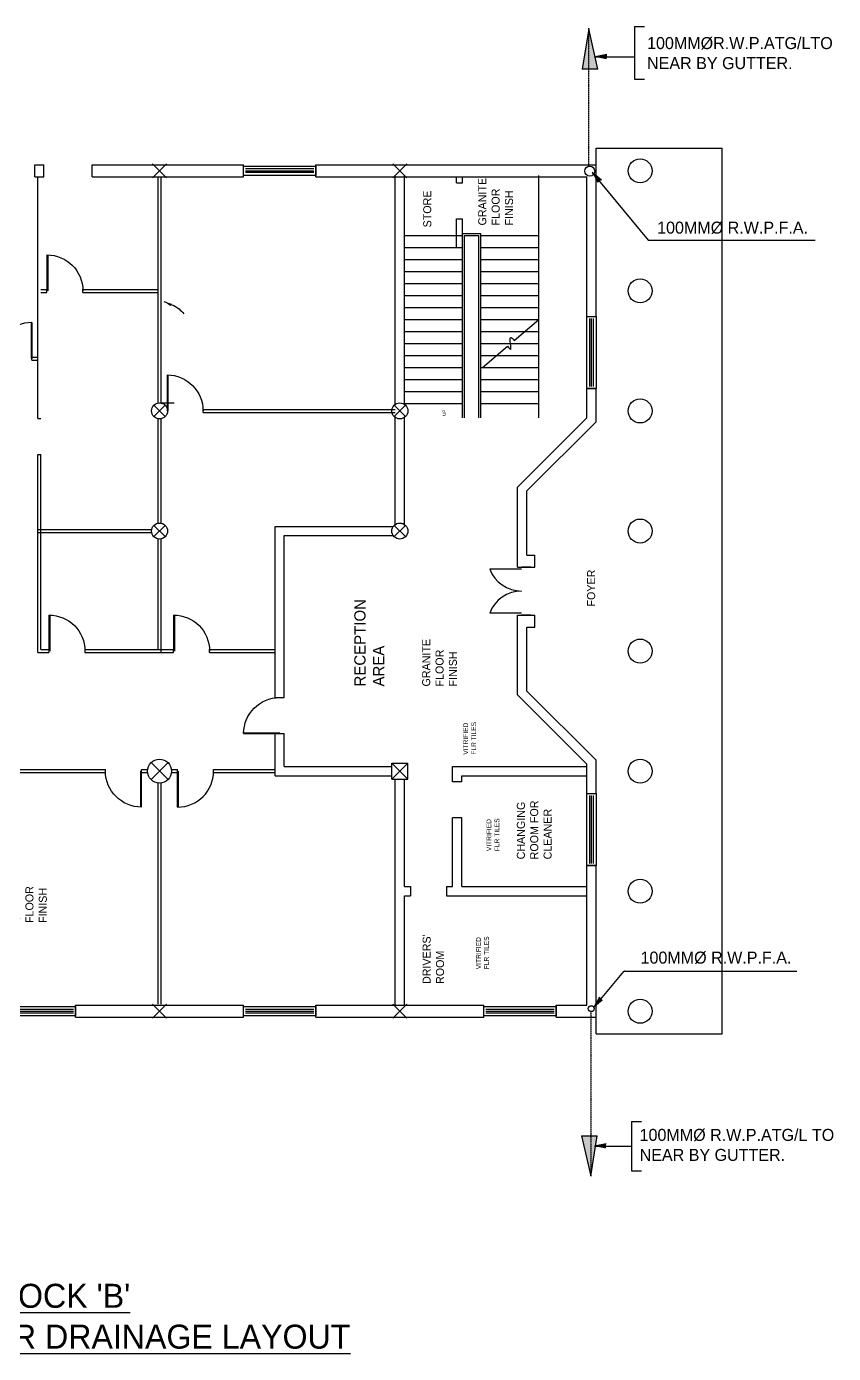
# Model space of a CAD drawing. Extents: x -2017610 to 288295, y -481381 to 250994.
# Drawn here: x 42942 to 63089, y -89833 to -56676 of the extents above; entities that cross this region are included whole.
import ezdxf

# ---------------------------------------------------------------- set-up
doc = ezdxf.new("R2010")
doc.units = 0
doc.header["$LTSCALE"] = 7
doc.header["$MEASUREMENT"] = 0
doc.linetypes.add('HIDDEN', pattern=[0.375, 0.25, -0.125])
for name, color, linetype in [('DOOR-WINDOW', 8, 'CONTINUOUS'), ('DRAINAGE', 6, 'CONTINUOUS'), ('HANDRAILS', 8, 'CONTINUOUS'), ('LAYER1', 8, 'CONTINUOUS'), ('LAYER2', 8, 'CONTINUOUS'), ('LAYER5', 8, 'CONTINUOUS'), ('SUPERVISOR_S_SEAT', 8, 'CONTINUOUS'), ('TEXT', 8, 'CONTINUOUS'), ('TEXT3', 8, 'CONTINUOUS'), ('WALLS', 8, 'CONTINUOUS'), ('WIN_DOORS', 8, 'CONTINUOUS'), ('WINDOWS_DOORS', 8, 'CONTINUOUS')]:
    doc.layers.add(name, color=color, linetype=linetype)
doc.styles.add('LUCY', font='lsansi.ttf')
doc.styles.add('STYLUS', font='stylu.ttf')
doc.dimstyles.new('DIM100S', dxfattribs={"dimscale": 0, "dimtxt": 200, "dimasz": 200, "dimexe": 100, "dimexo": 200, "dimgap": 100, "dimtad": 1, "dimdec": 0, "dimtxsty": 'STYLUS', "dimblk1": 'ARCHTICK', "dimblk2": 'ARCHTICK', "dimsah": 1, "dimcen": 100, "dimclrd": 256, "dimclre": 256, "dimclrt": 10, "dimazin": 3, "dimtfac": 1, "dimtdec": 0, "dimtmove": 0, "dimatfit": 3, "dimtolj": 1, "dimtzin": 0})

# ---------------------------------------------------------------- blocks, each defined once
blk = doc.blocks.new('600_DIAM_COLUMN')
at = {"layer": 'LAYER1'}
for p, q in [((86296, -121048), (85872, -121472)), ((86296, -121472), (85872, -121048))]:
    blk.add_line(p, q, dxfattribs=at)
at = {"layer": 'LAYER2'}
blk.add_circle((86084, -121260), 300, dxfattribs=at)
blk = doc.blocks.new('W1800')
at = {"layer": 'WINDOWS_DOORS'}
for p, q in [((0, -1800), (0, 0)), ((0, 0), (230, 0)), ((230, 0), (230, -1800)), ((69, -1750), (69, -50)), ((114, -50), (114, -1750)), ((161, -1750), (161, -50)), ((230, -1800), (0, -1800))]:
    blk.add_line(p, q, dxfattribs=at)
blk = doc.blocks.new('1200_DOOR')
at = {"layer": 'LAYER2'}
for p, q in [((50, 115), (50, 910)), ((1150, 115), (1150, 910))]:
    blk.add_line(p, q, dxfattribs=at)
for centre, start, end in [((-250, 115), 0, 69.3327), ((1450, 115), 110.6673, 180)]:
    blk.add_arc(centre, 850, start, end, dxfattribs=at)
blk = doc.blocks.new('900_DOOR_2')
at = {"layer": 'LAYER5'}
for p, q in [((900, 20), (0, 20)), ((900, 0), (0, 0))]:
    blk.add_line(p, q, dxfattribs=at)
blk.add_arc((0, 0), 900, 0, 90, dxfattribs=at)

msp = doc.modelspace()

# ---------------------------------------------------------------- linework, layer by layer
at = {"layer": 'DRAINAGE', "color": 6}
for p, q in [((56978.4, -56737.5), (56817.8, -57744.7)), ((57207.8, -57744.7), (56978.4, -56737.5)), ((57207.8, -57744.7), (56817.8, -57744.7)), ((56800, -84396.8), (57190, -84396.8)), ((56800, -84396.8), (57029.4, -85404)), ((57029.4, -85404), (57190, -84396.8))]:
    msp.add_line(p, q, dxfattribs=at)
at = {"layer": 'DRAINAGE', "color": 6, "linetype": 'HIDDEN'}
for p, q in [((56978.4, -60159), (56978.4, -56718.1)), ((57029.4, -81289.1), (57029.4, -85404))]:
    msp.add_line(p, q, dxfattribs=at)
at = {"layer": 'HANDRAILS', "linetype": 'CONTINUOUS'}
for p, q in [((53827.6, -66456.5), (53827.6, -61846.8)), ((53827.6, -61846.8), (54282.6, -61846.8)), ((53877.6, -66456.5), (53877.6, -61896.8)), ((53877.6, -61896.8), (54232.6, -61896.8)), ((54232.6, -66456.5), (54232.6, -61896.8)), ((54282.6, -63696.8), (54282.6, -61846.8)), ((54282.6, -66456.5), (54282.6, -63696.8))]:
    msp.add_line(p, q, dxfattribs=at)
at = {"layer": 'HANDRAILS'}
for p, q in [((55117, -64520.7), (55732.6, -63996.8)), ((54322.6, -65196.8), (54952.9, -64660.4))]:
    msp.add_line(p, q, dxfattribs=at)
msp.add_spline([(54952.9, -64660.4), (55027.6, -64748.2), (55027.6, -64445.4), (55117, -64520.7)], degree=3, dxfattribs=at)
at = {"layer": 'LAYER1'}
for p, q in [((57162.6, -59716.8), (60312.6, -59716.8)), ((57162.6, -60166.8), (57162.6, -59716.8)), ((60312.6, -81846.8), (60312.6, -59716.8)), ((46087.6, -60106.8), (46437.6, -60456.8)), ((46437.6, -60106.8), (46087.6, -60456.8)), ((52087.6, -60106.8), (52437.6, -60456.8)), ((52437.6, -60106.8), (52087.6, -60456.8)), ((52377.6, -61896.8), (53827.6, -61896.8)), ((54282.6, -61896.8), (55732.6, -61896.8)), ((52377.6, -62196.8), (53827.6, -62196.8)), ((54282.6, -62196.8), (55732.6, -62196.8)), ((52377.6, -62496.8), (53827.6, -62496.8)), ((54282.6, -62496.8), (55732.6, -62496.8)), ((52377.6, -62796.8), (53827.6, -62796.8)), ((54282.6, -62796.8), (55732.6, -62796.8)), ((52377.6, -63096.8), (53827.6, -63096.8)), ((54282.6, -63096.8), (55732.6, -63096.8)), ((52377.6, -63396.8), (53827.6, -63396.8)), ((54282.6, -63396.8), (55732.6, -63396.8)), ((52377.6, -63696.8), (53827.6, -63696.8)), ((54282.6, -63696.8), (55732.6, -63696.8)), ((52377.6, -63996.8), (53827.6, -63996.8)), ((52377.6, -64296.8), (53827.6, -64296.8)), ((54282.6, -63996.8), (55732.6, -63996.8)), ((54282.6, -64296.8), (55380.1, -64296.8)), ((55380.1, -64296.8), (55732.6, -64296.8)), ((52377.6, -64596.8), (53827.6, -64596.8)), ((54282.6, -64596.8), (55023.7, -64596.8)), ((55023.7, -64596.8), (55732.6, -64596.8)), ((52377.6, -64896.8), (53827.6, -64896.8)), ((54282.6, -64896.8), (54675.1, -64896.8)), ((54675.1, -64896.8), (55732.6, -64896.8)), ((52377.6, -65196.8), (53827.6, -65196.8)), ((54282.6, -65196.8), (55732.6, -65196.8)), ((52377.6, -65496.8), (53827.6, -65496.8)), ((54282.6, -65496.8), (55732.6, -65496.8)), ((52377.6, -65796.8), (53827.6, -65796.8)), ((54282.6, -65796.8), (55732.6, -65796.8)), ((52121.2, -66140.4), (52404, -66423.2)), ((52404, -66140.4), (52121.2, -66423.2)), ((52377.6, -66096.8), (53827.6, -66096.8)), ((54282.6, -66096.8), (55732.6, -66096.8)), ((52121.2, -69140.4), (52404, -69423.2)), ((52404, -69140.4), (52121.2, -69423.2)), ((52062.6, -75081.8), (52462.6, -75481.8)), ((52062.6, -75481.8), (52462.6, -75081.8)), ((46087.6, -81106.8), (46437.6, -81456.8)), ((46437.6, -81106.8), (46087.6, -81456.8)), ((52087.6, -81106.8), (52437.6, -81456.8)), ((52437.6, -81106.8), (52087.6, -81456.8)), ((57162.6, -81846.8), (57162.6, -81396.8)), ((57162.6, -81846.8), (60312.6, -81846.8))]:
    msp.add_line(p, q, dxfattribs=at)
at = {"layer": 'LAYER2'}
for p, q in [((43225.1, -66469.3), (43225.1, -60421.8)), ((46225.1, -65931.8), (46225.1, -60456.8)), ((46300.1, -65931.8), (46300.1, -60456.8)), ((43300.1, -63244.3), (43450.1, -63244.3)), ((43300.1, -63319.3), (43450.1, -63319.3)), ((43450.1, -63319.3), (43450.1, -63244.3)), ((44350.1, -63319.3), (44350.1, -63244.3)), ((44350.1, -63244.3), (46228.7, -63244.3)), ((44350.1, -63319.3), (46228.7, -63319.3)), ((43075.1, -65009.1), (43075.1, -64934.1)), ((43075.1, -64934.1), (43225.1, -64934.1)), ((43075.1, -65009.1), (43225.1, -65009.1)), ((46225.1, -66085.3), (46225.1, -65931.8)), ((46300.1, -66085.3), (46300.1, -65931.8)), ((46121.2, -66140.4), (46404, -66423.2)), ((46404, -66140.4), (46121.2, -66423.2)), ((46262.6, -66081.8), (46628.3, -66081.8)), ((47350.1, -66319.3), (47350.1, -66244.3)), ((47350.1, -66244.3), (52147.6, -66244.3)), ((43225.1, -66469.3), (43300.1, -66469.3)), ((46225.1, -69085.3), (46225.1, -66478.2)), ((46300.1, -69085.3), (46300.1, -66478.2)), ((47350.1, -66319.3), (52147.6, -66319.3)), ((43225.1, -72319.3), (43225.1, -67369.3)), ((43225.1, -67369.3), (43300.1, -67369.3)), ((43300.1, -72244.3), (43300.1, -67369.3)), ((43225.1, -69244.3), (46066.2, -69244.3)), ((46121.2, -69140.4), (46404, -69423.2)), ((46404, -69140.4), (46121.2, -69423.2)), ((43225.1, -69319.3), (46066.2, -69319.3)), ((46225.1, -72244.3), (46225.1, -69478.2)), ((46300.1, -72319.3), (46300.1, -69478.2)), ((55532.6, -70181.8), (55302.6, -70181.8)), ((55532.6, -71381.8), (55302.6, -71381.8)), ((43300.1, -72244.3), (43500.7, -72244.3)), ((43500.7, -72244.3), (43500.7, -72319.3)), ((44400.7, -72244.3), (44400.7, -72319.3)), ((44400.7, -72244.3), (46612.6, -72244.3)), ((46459.1, -72244.3), (46612.6, -72244.3)), ((46612.6, -72319.3), (46612.6, -72244.3)), ((47512.6, -72319.3), (47512.6, -72244.3)), ((47512.6, -72244.3), (49147.6, -72244.3)), ((43225.1, -72319.3), (43500.7, -72319.3)), ((44400.7, -72319.3), (46612.6, -72319.3)), ((46459.1, -72319.3), (46612.6, -72319.3)), ((47512.6, -72319.3), (49147.6, -72319.3)), ((40560.3, -75244.3), (44912.6, -75244.3)), ((44912.6, -75319.3), (44912.6, -75244.3)), ((45812.6, -75319.3), (45812.6, -75244.3)), ((45812.6, -75244.3), (45965, -75244.3)), ((46560.3, -75244.3), (46712.6, -75244.3)), ((46712.6, -75319.3), (46712.6, -75244.3)), ((47612.6, -75319.3), (47612.6, -75244.3)), ((47612.6, -75244.3), (49147.6, -75244.3)), ((52062.6, -75081.8), (52462.6, -75081.8)), ((52062.6, -75481.8), (52062.6, -75081.8)), ((52462.6, -75481.8), (52462.6, -75081.8)), ((40560.3, -75319.3), (44912.6, -75319.3)), ((45812.6, -75319.3), (45965, -75319.3)), ((46225.1, -81106.8), (46225.1, -75579.4)), ((46300.1, -81106.8), (46300.1, -75579.4)), ((46560.3, -75319.3), (46712.6, -75319.3)), ((47612.6, -75319.3), (49147.6, -75319.3)), ((52062.6, -75481.8), (52462.6, -75481.8))]:
    msp.add_line(p, q, dxfattribs=at)
for centre in [(46262.6, -66281.8), (52262.6, -66281.8), (46262.6, -69281.8), (52262.6, -69281.8)]:
    msp.add_circle(centre, 200, dxfattribs=at)
at = {"layer": 'TEXT3', "color": 1}
for p, q in [((58120.7, -56676.5), (58120.7, -57989.3)), ((58120.7, -56676.5), (58370.2, -56676.5)), ((57434.2, -57377.8), (57141.1, -57435.9)), ((57141.1, -57435.9), (58120.7, -57435.9)), ((58120.7, -57989.3), (58370.2, -57989.3)), ((57062, -60325.2), (58465.5, -62015.2)), ((57294, -60513.5), (57062, -60325.2)), ((58465.5, -62015.2), (62630, -62015.2)), ((57107.2, -81192.1), (57851.6, -80289.7)), ((57874.7, -80278.8), (62176, -80278.8)), ((57248.8, -80929), (57107.2, -81192.1)), ((58045.3, -84034.9), (58045.3, -85269.5)), ((58045.3, -84034.9), (58294.9, -84034.9)), ((57412.3, -84594), (57119.2, -84652.2)), ((57119.2, -84652.2), (58045.3, -84652.2)), ((58045.3, -85269.5), (58294.9, -85269.5))]:
    msp.add_line(p, q, dxfattribs=at)
at = {"layer": 'TEXT3', "color": 6}
for centre, radius in [((57004.9, -60289.9), 123.4), ((57041, -81217.2), 72.8)]:
    msp.add_circle(centre, radius, dxfattribs=at)
at = {"layer": 'TEXT3', "color": 1}
msp.add_arc((57874.7, -80308.8), 30, 90, 140.47969, dxfattribs=at)
at = {"layer": 'TEXT3', "color": 6}
for points in [[(56978.4, -56737.5), (57207.8, -57744.7), (56817.8, -57744.7)], [(57029.4, -85404), (56800, -84396.8), (57190, -84396.8)]]:
    msp.add_solid(points, dxfattribs=at)
at = {"layer": 'TEXT3', "color": 1}
for points in [[(57427.4, -57494.1), (57141.1, -57435.9), (57434.2, -57377.8)], [(57200.1, -60582.6), (57062, -60325.2), (57294, -60513.5)], [(57334.2, -81008.2), (57107.2, -81192.1), (57248.8, -80929)], [(57405.5, -84710.4), (57119.2, -84652.2), (57412.3, -84594)]]:
    msp.add_solid(points, dxfattribs=at)
at = {"layer": 'WALLS'}
for p, q in [((43147.6, -60431.8), (43147.6, -60131.8)), ((43147.6, -60131.8), (43262.6, -60131.8)), ((43262.6, -60131.8), (43377.6, -60131.8)), ((43377.6, -60431.8), (43377.6, -60131.8)), ((44577.6, -60431.8), (44577.6, -60131.8)), ((44577.6, -60131.8), (48362.6, -60131.8)), ((48362.6, -60431.8), (48362.6, -60131.8)), ((50162.6, -60431.8), (50162.6, -60131.8)), ((50162.6, -60131.8), (57162.6, -60131.8)), ((57162.6, -63921.8), (57162.6, -60131.8)), ((43147.6, -60431.8), (43262.6, -60431.8)), ((43262.6, -60431.8), (43377.6, -60431.8)), ((44577.6, -60431.8), (48362.6, -60431.8)), ((50162.6, -60431.8), (56932.6, -60431.8)), ((52147.6, -66118.2), (52147.6, -60396.8)), ((52377.6, -66118.2), (52377.6, -60396.8)), ((53677.6, -60581.8), (53677.6, -60431.8)), ((53677.6, -60581.8), (53827.6, -60581.8)), ((53827.6, -60581.8), (53827.6, -60431.8)), ((55732.6, -66456.5), (55732.6, -60396.8)), ((56932.6, -63921.8), (56932.6, -60431.8)), ((53677.6, -62196.8), (53677.6, -61481.8)), ((53677.6, -61481.8), (53827.6, -61481.8)), ((53827.6, -61846.8), (53827.6, -61481.8)), ((56932.6, -63921.8), (57162.6, -63921.8)), ((56932.6, -66456.5), (56932.6, -65721.8)), ((56932.6, -65721.8), (57162.6, -65721.8)), ((57162.6, -66551.8), (57162.6, -65721.8)), ((52147.6, -66456.5), (52147.6, -66445.4)), ((52147.6, -69118.2), (52147.6, -66456.5)), ((52377.6, -66456.5), (52377.6, -66445.4)), ((52377.6, -69118.2), (52377.6, -66456.5)), ((55202.6, -68186.5), (56932.6, -66456.5)), ((55432.6, -68281.8), (57162.6, -66551.8)), ((55202.6, -70181.8), (55202.6, -68186.5)), ((55432.6, -69881.8), (55432.6, -68281.8)), ((49147.6, -73444.3), (49147.6, -69166.8)), ((49147.6, -69166.8), (52099, -69166.8)), ((49377.6, -73444.3), (49377.6, -69396.8)), ((49377.6, -69396.8), (52099, -69396.8)), ((55432.6, -69881.8), (55632.6, -69881.8)), ((55632.6, -70181.8), (55632.6, -69881.8)), ((55202.6, -70181.8), (55632.6, -70181.8)), ((55202.6, -71381.8), (55632.6, -71381.8)), ((55202.6, -73377.1), (55202.6, -71381.8)), ((55632.6, -71681.8), (55632.6, -71381.8)), ((55432.6, -73281.8), (55432.6, -71681.8)), ((55432.6, -71681.8), (55632.6, -71681.8)), ((49147.6, -73444.3), (49377.6, -73444.3)), ((55202.6, -73377.1), (56932.6, -75107.1)), ((55432.6, -73281.8), (57162.6, -75011.8)), ((49147.6, -75396.8), (49147.6, -74344.3)), ((49147.6, -74344.3), (49377.6, -74344.3)), ((49377.6, -75166.8), (49377.6, -74344.3)), ((49377.6, -75166.8), (52062.6, -75166.8)), ((53577.6, -75166.8), (56932.6, -75166.8)), ((53577.6, -75546.8), (53577.6, -75166.8)), ((56932.6, -75841.8), (56932.6, -75107.1)), ((57162.6, -75841.8), (57162.6, -75011.8)), ((49147.6, -75396.8), (52062.6, -75396.8)), ((52147.6, -81131.8), (52147.6, -75481.8)), ((52377.6, -78166.8), (52377.6, -75481.8)), ((53807.6, -75546.8), (53577.6, -75546.8)), ((53807.6, -75396.8), (56932.6, -75396.8)), ((53807.6, -75546.8), (53807.6, -75396.8)), ((56932.6, -75841.8), (57162.6, -75841.8)), ((53577.6, -78166.8), (53577.6, -76446.8)), ((53807.6, -76446.8), (53577.6, -76446.8)), ((53807.6, -77566.8), (53807.6, -76446.8)), ((53807.6, -78166.8), (53807.6, -77566.8)), ((56932.6, -81131.8), (56932.6, -77641.8)), ((56932.6, -77641.8), (57162.6, -77641.8)), ((57162.6, -81431.8), (57162.6, -77641.8)), ((52377.6, -78166.8), (52527.6, -78166.8)), ((52527.6, -78166.8), (52527.6, -78396.8)), ((53427.6, -78166.8), (53427.6, -78396.8)), ((53427.6, -78166.8), (53577.6, -78166.8)), ((53807.6, -78166.8), (56932.6, -78166.8)), ((52377.6, -81131.8), (52377.6, -78396.8)), ((52377.6, -78396.8), (52527.6, -78396.8)), ((53427.6, -78396.8), (56932.6, -78396.8)), ((44162.6, -81431.8), (44162.6, -81131.8)), ((44162.6, -81131.8), (48362.6, -81131.8)), ((48362.6, -81431.8), (48362.6, -81131.8)), ((50162.6, -81431.8), (50162.6, -81131.8)), ((50162.6, -81131.8), (54362.6, -81131.8)), ((54362.6, -81431.8), (54362.6, -81131.8)), ((56162.6, -81431.8), (56162.6, -81131.8)), ((56162.6, -81131.8), (56932.6, -81131.8)), ((44162.6, -81431.8), (48362.6, -81431.8)), ((50162.6, -81431.8), (54362.6, -81431.8)), ((56162.6, -81431.8), (57162.6, -81431.8))]:
    msp.add_line(p, q, dxfattribs=at)
for centre in [(58262.6, -60281.8), (58262.6, -63281.8), (58262.6, -66281.8), (58262.6, -69281.8), (58262.6, -72281.8), (58262.6, -75281.8), (58262.6, -78281.8), (58262.6, -81281.8)]:
    msp.add_circle(centre, 300, dxfattribs=at)

# ---------------------------------------------------------------- block references
at = {"layer": 'DOOR-WINDOW', "rotation": 89.99999999999999}
msp.add_blockref('1200_DOOR', (55417.6, -71381.8), dxfattribs=at)
at = {"layer": 'LAYER2', "xscale": -1}
for p, rotation in [((43450.1, -63281.8), 270), ((46450.1, -66281.8), 270), ((43500.7, -72281.8), 270), ((46612.6, -72281.8), 270), ((45812.6, -75281.8), 89.99999999999999)]:
    msp.add_blockref('900_DOOR_2', p, dxfattribs=dict(at, rotation=rotation))
at = {"layer": 'LAYER2'}
for name, p, rotation in [('900_DOOR_2', (43075.1, -64971.6), 89.99999999999999), ('600_DIAM_COLUMN', (-74997.6, -161365.4), 89.99999999999999), ('900_DOOR_2', (46712.6, -75281.8), 270)]:
    msp.add_blockref(name, p, dxfattribs=dict(at, rotation=rotation))
at = {"layer": 'SUPERVISOR_S_SEAT', "xscale": -1}
msp.add_blockref('900_DOOR_2', (49262.6, -74344.3), dxfattribs=at)
at = {"layer": 'WIN_DOORS'}
for p, rotation in [((48362.6, -60396.8), 89.99999999999999), ((57162.6, -65721.8), 180), ((57162.6, -77641.8), 180), ((42362.6, -81396.8), 89.99999999999999), ((48362.6, -81396.8), 89.99999999999999), ((54362.6, -81396.8), 89.99999999999999)]:
    msp.add_blockref('W1800', p, dxfattribs=dict(at, rotation=rotation))

# ---------------------------------------------------------------- texts
at = {"layer": 'TEXT', "style": 'STYLUS'}
msp.add_text('STORE ', height=200, rotation=90, dxfattribs=at).set_placement((53047.3, -61695.4))
at = {"layer": 'TEXT', "attachment_point": 7, "rotation": 90, "style": 'STYLUS'}
for s, insert, char_height, width in [('GRANITE FLOOR FINISH', (55090.4, -61646.8), 200, 1801), ('RECEPTION AREA', (51872.4, -73166.8), 280, 2521.4), ('GRANITE FLOOR FINISH', (53690.4, -73166.8), 200, 1801), ('VITRIFIED FLR TILES', (54168.4, -74871.3), 120, 1080.6), ('CHANGING ROOM FOR CLEANER', (56054.3, -77487.5), 200, 1801), ('VITRIFIED FLR TILES', (54748.4, -77281.3), 120, 1080.6), ('GRANITE FLOOR FINISH', (43450.4, -79076.8), 200, 1801), ("DRIVERS' ROOM", (53367.9, -80600.4), 200, 1801), ('VITRIFIED FLR TILES', (54488.4, -80231.3), 120, 1080.6)]:
    msp.add_mtext(s, dxfattribs=dict(at, insert=insert, char_height=char_height, width=width))
at = {"layer": 'TEXT', "rotation": 90}
for s, insert, char_height, width, attachment_point in [('{\\fStylus BT|b0|i0|c0|p34;UP}', (53331, -66404.5), 80, 68, 1), ('{\\fStylus BT|b0|i0|c0|p34;FOYER }', (57142, -71168.5), 200, 1522.635, 7)]:
    msp.add_mtext(s, dxfattribs=dict(at, insert=insert, char_height=char_height, width=width, attachment_point=attachment_point))
at = {"layer": 'TEXT3', "color": 1, "style": 'LUCY'}
for s, p in [("%%UBLOCK 'B'", (41747.7, -88692.1)), ('%%uGROUND FLOOR DRAINAGE LAYOUT', (36627.8, -89712.7))]:
    msp.add_text(s, height=600, dxfattribs=at).set_placement(p)
at = {"layer": 'TEXT3', "color": 1, "char_height": 300, "width": 15498, "attachment_point": 1, "style": 'LUCY'}
for s, insert in [('100MM%%cR.W.P.ATG/LTO\\PNEAR BY GUTTER.', (58435.6, -56939.7)), ('100MM%%c R.W.P.F.A.', (58687.1, -61551.5)), ('100MM%%c R.W.P.F.A.', (58273.2, -79791.6)), ('100MM%%c R.W.P.ATG/L TO\\PNEAR BY GUTTER.', (58249, -84221.2))]:
    msp.add_mtext(s, dxfattribs=dict(at, insert=insert))

# ---------------------------------------------------------------- leaders
at = {"layer": 'LAYER2', "path_type": 1}
msp.add_leader([(46370.4, -63543), (46750.4, -63733), (46870.4, -63853)], dimstyle='DIM100S', override={"dimscale": 1, "dimtad": 0}, dxfattribs=at)

doc.saveas('drawing.dxf')
